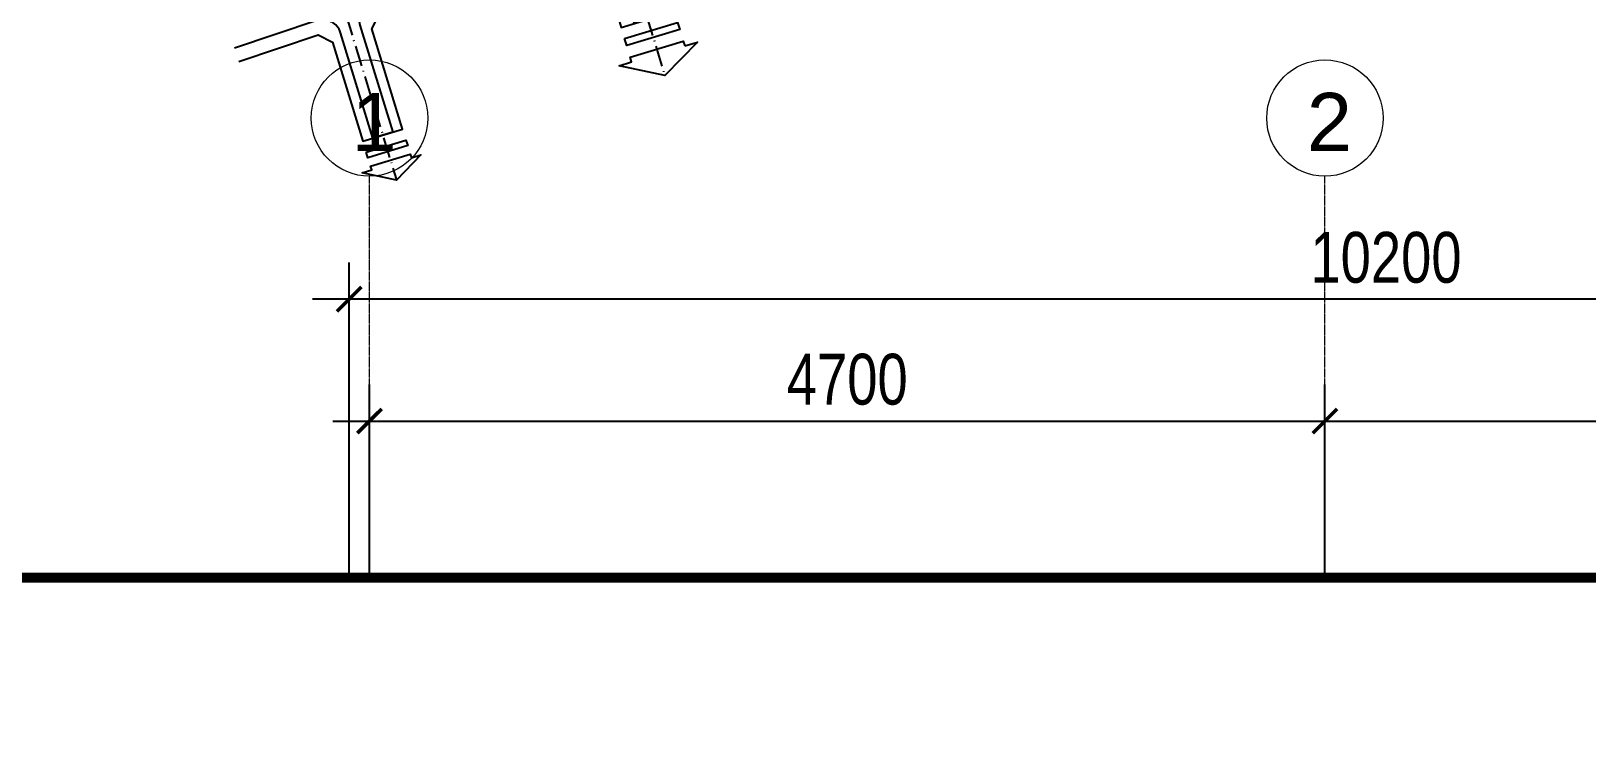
# Model space of a CAD drawing. Header units: millimetres. Extents: x 33748 to 451939, y -263262 to 62681.
# Drawn here: x 230542 to 238195, y -6574 to -3154 of the extents above; entities that cross this region are included whole.
import ezdxf
from ezdxf.enums import TextEntityAlignment as Align

# ---------------------------------------------------------------- set-up
doc = ezdxf.new("R2010")
doc.units = ezdxf.units.MM
doc.header["$PDMODE"] = 98
for name, pattern in [('ACAD_ISO10W100', [18.5, 12, -3, 0.5, -3]), ('CENTER', [50.8, 31.75, -6.35, 6.35, -6.35]), ('HIDDEN', [0.375, 0.25, -0.125])]:
    doc.linetypes.add(name, pattern=pattern)
doc.layers.get('Defpoints').update_dxf_attribs({"color": 202, "lineweight": 13})
for name, color, linetype, lineweight in [('-CENTER', 143, 'CENTER', 13), ('-KH', 143, 'Continuous', 13), ('-RANH GIOI KHU DAT', 12, 'CENTER', 18), ('-TEXT', 7, 'Continuous', 15)]:
    doc.layers.add(name, color=color, linetype=linetype, lineweight=lineweight)
doc.layers.add('12. NET DIM', color=9, linetype='Continuous')
doc.layers.add('net in mo', color=159, linetype='Continuous')
doc.styles.add('1', font='arial.ttf')
doc.styles.add('AVANH', font='', dxfattribs={"width": 0.8})
doc.styles.get('AVANH').set_extended_font_data('.VnAvantH')
doc.dimstyles.new('C_100A3', dxfattribs={"dimscale": 100, "dimtxt": 2.5, "dimasz": 1.2, "dimexe": 1.8, "dimexo": 0, "dimgap": 0.75, "dimtad": 1, "dimdec": 0, "dimzin": 0, "dimdsep": 46, "dimtxsty": 'AVANH', "dimblk": 'ARCHTICK', "dimcen": 0, "dimdle": 1.8, "dimclrd": 256, "dimclre": 256, "dimclrt": 7, "dimadec": 0, "dimazin": 0, "dimtfac": 0.0001, "dimtdec": 0, "dimtix": 1, "dimtmove": 2, "dimatfit": 3, "dimldrblk": 'ARCHTICK', "dimfxl": 1.8, "dimtolj": 1, "dimtzin": 0, "dimarcsym": 0})

# ---------------------------------------------------------------- blocks, each defined once
blk = doc.blocks.new('A$C3F770CC9')
at = {"elevation": 0}
blk.add_lwpolyline([(86.63, 51.49), (121.08, 63.05), (127.29, 59.86), (140.47, 16.84), (157.68, 22.12), (144.36, 65.59), (147.63, 71.96), (234.7, 101.18), (243.35, 96.71), (252.54, 66.27), (275.52, 73.21), (266.12, 104.35), (270.73, 113.28), (377.3, 149.04, 0.008545), (410.09, 160.67, -0.249193), (428.7, 158.23, 0.09975), (447.1, 150.01, -0.256949), (461.54, 137.24), (468.06, 119.02), (501.96, 131.14), (495.44, 149.36, -0.256949), (498.5, 168.4, 0.040203), (503.01, 175.24)], format="xyb", dxfattribs=at)
blk.add_lwpolyline([(450.63, 155.43, -0.124666), (430.44, 164.42, 0.262937), (411, 167.42, -0.009345), (375.37, 154.72), (270.46, 119.51, 0.405257), (260.87, 100.96), (269.77, 71.47), (258.28, 68.01), (249.76, 96.26, 0.423227), (230.62, 106.15), (144.25, 77.16, 0.40652), (139.15, 67.23), (153.38, 20.8), (144.78, 18.16), (130.74, 63.96, 0.421949), (120.54, 69.2), (84.73, 57.18)], format="xyb")
at = {"linetype": 'ACAD_ISO10W100', "ltscale": 0.75}
for points in [[(247.51, 124.47), (271.39, 45.35)], [(129.08, 84.72), (155.05, 0.02)], [(129.08, 84.72), (155.05, 0.02)], [(129.08, 84.72), (155.05, 0.02)]]:
    blk.add_lwpolyline(points, dxfattribs=at)
at = {"ltscale": 0.75}
for points in [[(253.98, 61.49), (276.96, 68.42), (277.95, 65.3), (254.93, 58.35)], [(141.94, 12.06), (159.15, 17.34), (159.9, 15), (142.66, 9.71)], [(161.51, 9.69), (165.62, 10.95), (155.03, 0), (140.16, 3.14), (144.27, 4.4), (143.79, 5.97), (161.03, 11.25)]]:
    blk.add_lwpolyline(points, close=True, dxfattribs=at)
at = {"ltscale": 0.75, "elevation": 0}
blk.add_lwpolyline([(280.07, 58.21), (285.55, 59.87), (271.37, 45.33), (251.56, 49.61), (257.04, 51.26), (256.41, 53.35), (279.44, 60.3)], close=True, dxfattribs=at)
blk = doc.blocks.new('_ARCHTICK')
at = {"const_width": 0.15}
blk.add_lwpolyline([(-0.5, -0.5), (0.5, 0.5)], dxfattribs=at)
blk = doc.blocks.new('*D666')
at = {"layer": '12. NET DIM', "lineweight": -2, "transparency": 16777216}
for p, q in [((232207.2, -5844.8), (232207.2, -4893.5)), ((236906.9, -5844.8), (236906.9, -4893.5)), ((232027.2, -5073.5), (237086.9, -5073.5))]:
    blk.add_line(p, q, dxfattribs=at)
at = {"layer": 'Defpoints', "color": 0, "transparency": 16777216}
for p in [(236906.9, -5073.5), (232207.2, -5844.8), (236906.9, -5844.8)]:
    blk.add_point(p, dxfattribs=at)
at = {"layer": '12. NET DIM', "lineweight": -2, "transparency": 16777216, "xscale": 120, "yscale": 120, "zscale": 120, "rotation": 180}
blk.add_blockref('_ARCHTICK', (232207.2, -5073.5), dxfattribs=at)
at = {"layer": '12. NET DIM', "lineweight": -2, "transparency": 16777216, "xscale": 120, "yscale": 120, "zscale": 120}
blk.add_blockref('_ARCHTICK', (236906.9, -5073.5), dxfattribs=at)
at = {"layer": '12. NET DIM', "color": 7, "transparency": 16777216, "insert": (234557.1, -4869.2), "char_height": 250, "attachment_point": 5, "style": 'AVANH'}
blk.add_mtext('\\A1;4700', dxfattribs=at)
blk = doc.blocks.new('*D667')
at = {"layer": '12. NET DIM', "lineweight": -2, "transparency": 16777216}
for p, q in [((236906.9, -5844.8), (236906.9, -4893.5)), ((242207.2, -5844.8), (242207.2, -4893.5)), ((236726.9, -5073.5), (242387.2, -5073.5))]:
    blk.add_line(p, q, dxfattribs=at)
at = {"layer": 'Defpoints', "color": 0, "transparency": 16777216}
for p in [(242207.2, -5073.5), (236906.9, -5844.8), (242207.2, -5844.8)]:
    blk.add_point(p, dxfattribs=at)
at = {"layer": '12. NET DIM', "lineweight": -2, "transparency": 16777216, "xscale": 120, "yscale": 120, "zscale": 120, "rotation": 180}
blk.add_blockref('_ARCHTICK', (236906.9, -5073.5), dxfattribs=at)
at = {"layer": '12. NET DIM', "lineweight": -2, "transparency": 16777216, "xscale": 120, "yscale": 120, "zscale": 120}
blk.add_blockref('_ARCHTICK', (242207.2, -5073.5), dxfattribs=at)
at = {"layer": '12. NET DIM', "color": 7, "transparency": 16777216, "insert": (239557.1, -4869.2), "char_height": 250, "attachment_point": 5, "style": 'AVANH'}
blk.add_mtext('\\A1;5300', dxfattribs=at)
blk = doc.blocks.new('*D668')
at = {"layer": '12. NET DIM', "lineweight": -2, "transparency": 16777216}
for p, q in [((232107.2, -5844.8), (232107.2, -4293.5)), ((242307.2, -5844.8), (242307.2, -4293.5)), ((242487.2, -4473.5), (231927.2, -4473.5))]:
    blk.add_line(p, q, dxfattribs=at)
at = {"layer": 'Defpoints', "color": 0, "transparency": 16777216}
for p in [(232107.2, -4473.5), (232107.2, -5844.8), (242307.2, -5844.8)]:
    blk.add_point(p, dxfattribs=at)
at = {"layer": '12. NET DIM', "lineweight": -2, "transparency": 16777216, "xscale": 120, "yscale": 120, "zscale": 120, "rotation": 180}
blk.add_blockref('_ARCHTICK', (232107.2, -4473.5), dxfattribs=at)
at = {"layer": '12. NET DIM', "lineweight": -2, "transparency": 16777216, "xscale": 120, "yscale": 120, "zscale": 120}
blk.add_blockref('_ARCHTICK', (242307.2, -4473.5), dxfattribs=at)
at = {"layer": '12. NET DIM', "color": 7, "transparency": 16777216, "insert": (237207.2, -4269.2), "char_height": 250, "attachment_point": 5, "style": 'AVANH'}
blk.add_mtext('\\A1;10200', dxfattribs=at)

msp = doc.modelspace()

# ---------------------------------------------------------------- linework, layer by layer
at = {"layer": '-CENTER', "ltscale": 0.1}
for p, q in [((232207.2, -5869), (232207.2, -3868.2)), ((236906.9, -5869), (236906.9, -3868.2))]:
    msp.add_line(p, q, dxfattribs=at)
at = {"layer": '-KH'}
for centre in [(232207.2, -3581.9), (236906.9, -3581.9)]:
    msp.add_circle(centre, 286.3, dxfattribs=at)
at = {"layer": '-RANH GIOI KHU DAT', "linetype": 'HIDDEN', "ltscale": 10, "const_width": 50}
msp.add_lwpolyline([(230107.2, -5844.8), (247365.7, -5844.8), (247016.7, -20846.1), (241900.4, -25844.8), (230107.2, -25844.8), (230107.2, -5844.8)], dxfattribs=at)

# ---------------------------------------------------------------- block references
at = {"layer": 'net in mo', "xscale": 11.34, "yscale": 11.34, "zscale": 11.34}
msp.add_blockref('A$C3F770CC9', (230581.7, -3887.1), dxfattribs=at)

# ---------------------------------------------------------------- texts
at = {"layer": '-TEXT', "color": 2, "style": '1'}
for s, p in [('1', (232229.1, -3601.2)), ('2', (236928.8, -3601.2))]:
    msp.add_text(s, height=286.3, dxfattribs=at).set_placement(p, align=Align.MIDDLE_CENTER)

# ---------------------------------------------------------------- dimensions: what is measured, and where the dimension line sits
at = {"layer": '12. NET DIM'}
for base, p1, p2, picture, middle in [((232107.2, -4473.5), (242307.2, -5844.8), (232107.2, -5844.8), '*D668', (237207.2, -4269.2)), ((236906.9, -5073.5), (232207.2, -5844.8), (236906.9, -5844.8), '*D666', (234557.1, -4869.2)), ((242207.2, -5073.5), (236906.9, -5844.8), (242207.2, -5844.8), '*D667', (239557.1, -4869.2))]:
    dim = msp.add_linear_dim(base=base, p1=p1, p2=p2, dimstyle='C_100A3', dxfattribs=at)
    dim.commit()
    dim.dimension.update_dxf_attribs({"geometry": picture, "text_midpoint": middle})

doc.saveas('drawing.dxf')
